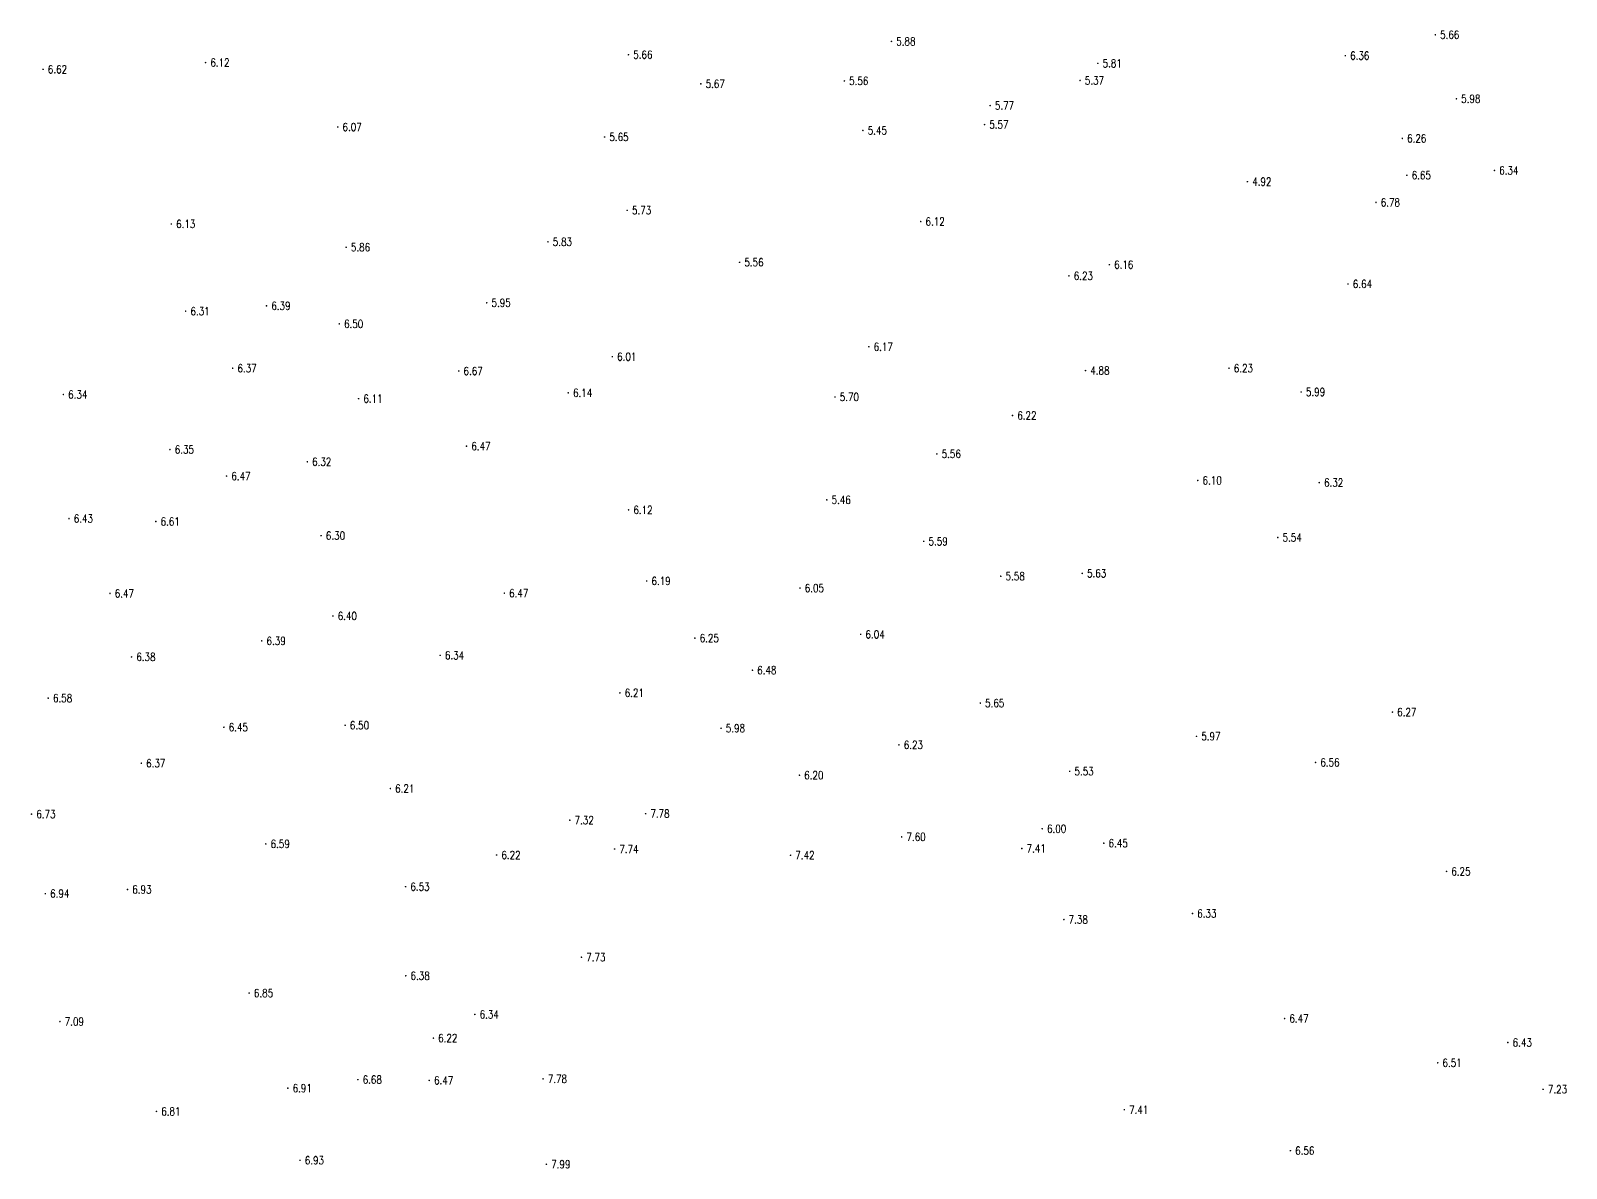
# Model space of a CAD drawing. Extents: x 476861 to 479475, y 2367369 to 2370541.
# Drawn here: x 477381.7 to 477573.6, y 2368201.4 to 2368343.5 of the extents above; entities that cross this region are included whole.
import ezdxf
from ezdxf.enums import TextEntityAlignment as Align

# ---------------------------------------------------------------- set-up
doc = ezdxf.new("R2010")
doc.units = 0
doc.header["$LTSCALE"] = 0.5
doc.layers.get('0').update_dxf_attribs({"linetype": 'CONTINUOUS'})
doc.layers.add('GCD', color=1, linetype='CONTINUOUS')
doc.styles.add('HZ', font='rs.shx', dxfattribs={"width": 0.8, "bigfont": 'hztxt.shx'})

# ---------------------------------------------------------------- blocks, each defined once
blk = doc.blocks.new('GC200')
at = {"linetype": 'Continuous', "const_width": 0.2, "flags": 128}
blk.add_lwpolyline([(-0.1, 0, 1), (0.1, 0, 1)], format="xyb", close=True, dxfattribs=at)

msp = doc.modelspace()

# ---------------------------------------------------------------- block references
at = {"layer": 'GCD', "linetype": 'Continuous'}
ref = msp.add_blockref('GC200', (477557.194, 2368342.983, 5.664), dxfattribs=dict(at, xscale=0.5, yscale=0.5, zscale=0.5))
ref.add_attrib('height', '5.66', dxfattribs={"linetype": 'Continuous', "height": 1, "style": 'HZ', "width": 0.8}).set_placement((477557.794, 2368342.983, 5.664), align=Align.MIDDLE_LEFT)
ref = msp.add_blockref('GC200', (477489.244, 2368342.15, 5.877), dxfattribs=dict(at, xscale=0.5, yscale=0.5, zscale=0.5))
ref.add_attrib('height', '5.88', dxfattribs={"linetype": 'Continuous', "height": 1, "style": 'HZ', "width": 0.8}).set_placement((477489.844, 2368342.15, 5.877), align=Align.MIDDLE_LEFT)
ref = msp.add_blockref('GC200', (477403.541, 2368339.501, 6.12), dxfattribs=dict(at, xscale=0.5, yscale=0.5, zscale=0.5))
ref.add_attrib('height', '6.12', dxfattribs={"linetype": 'Continuous', "height": 1, "style": 'HZ', "width": 0.8}).set_placement((477404.141, 2368339.501, 6.12), align=Align.MIDDLE_LEFT)
ref = msp.add_blockref('GC200', (477456.381, 2368340.488, 5.661), dxfattribs=dict(at, xscale=0.5, yscale=0.5, zscale=0.5))
ref.add_attrib('height', '5.66', dxfattribs={"linetype": 'Continuous', "height": 1, "style": 'HZ', "width": 0.8}).set_placement((477456.981, 2368340.488, 5.661), align=Align.MIDDLE_LEFT)
ref = msp.add_blockref('GC200', (477515.027, 2368339.409, 5.811), dxfattribs=dict(at, xscale=0.5, yscale=0.5, zscale=0.5))
ref.add_attrib('height', '5.81', dxfattribs={"linetype": 'Continuous', "height": 1, "style": 'HZ', "width": 0.8}).set_placement((477515.627, 2368339.409, 5.811), align=Align.MIDDLE_LEFT)
ref = msp.add_blockref('GC200', (477545.955, 2368340.368, 6.36), dxfattribs=dict(at, xscale=0.5, yscale=0.5, zscale=0.5))
ref.add_attrib('height', '6.36', dxfattribs={"linetype": 'Continuous', "height": 1, "style": 'HZ', "width": 0.8}).set_placement((477546.555, 2368340.368, 6.36), align=Align.MIDDLE_LEFT)
ref = msp.add_blockref('GC200', (477383.239, 2368338.656, 6.624), dxfattribs=dict(at, xscale=0.5, yscale=0.5, zscale=0.5))
ref.add_attrib('height', '6.62', dxfattribs={"linetype": 'Continuous', "height": 1, "style": 'HZ', "width": 0.8}).set_placement((477383.839, 2368338.656, 6.624), align=Align.MIDDLE_LEFT)
ref = msp.add_blockref('GC200', (477465.426, 2368336.848, 5.665), dxfattribs=dict(at, xscale=0.5, yscale=0.5, zscale=0.5))
ref.add_attrib('height', '5.67', dxfattribs={"linetype": 'Continuous', "height": 1, "style": 'HZ', "width": 0.8}).set_placement((477466.026, 2368336.848, 5.665), align=Align.MIDDLE_LEFT)
ref = msp.add_blockref('GC200', (477483.361, 2368337.211, 5.559), dxfattribs=dict(at, xscale=0.5, yscale=0.5, zscale=0.5))
ref.add_attrib('height', '5.56', dxfattribs={"linetype": 'Continuous', "height": 1, "style": 'HZ', "width": 0.8}).set_placement((477483.961, 2368337.211, 5.559), align=Align.MIDDLE_LEFT)
ref = msp.add_blockref('GC200', (477512.808, 2368337.268, 5.373), dxfattribs=dict(at, xscale=0.5, yscale=0.5, zscale=0.5))
ref.add_attrib('height', '5.37', dxfattribs={"linetype": 'Continuous', "height": 1, "style": 'HZ', "width": 0.8}).set_placement((477513.408, 2368337.268, 5.373), align=Align.MIDDLE_LEFT)
ref = msp.add_blockref('GC200', (477559.83, 2368334.982, 5.98), dxfattribs=dict(at, xscale=0.5, yscale=0.5, zscale=0.5))
ref.add_attrib('height', '5.98', dxfattribs={"linetype": 'Continuous', "height": 1, "style": 'HZ', "width": 0.8}).set_placement((477560.43, 2368334.982, 5.98), align=Align.MIDDLE_LEFT)
ref = msp.add_blockref('GC200', (477501.571, 2368334.132, 5.768), dxfattribs=dict(at, xscale=0.5, yscale=0.5, zscale=0.5))
ref.add_attrib('height', '5.77', dxfattribs={"linetype": 'Continuous', "height": 1, "style": 'HZ', "width": 0.8}).set_placement((477502.171, 2368334.132, 5.768), align=Align.MIDDLE_LEFT)
ref = msp.add_blockref('GC200', (477420.059, 2368331.458, 6.07), dxfattribs=dict(at, xscale=0.5, yscale=0.5, zscale=0.5))
ref.add_attrib('height', '6.07', dxfattribs={"linetype": 'Continuous', "height": 1, "style": 'HZ', "width": 0.8}).set_placement((477420.659, 2368331.458, 6.07), align=Align.MIDDLE_LEFT)
ref = msp.add_blockref('GC200', (477485.675, 2368331.031, 5.45), dxfattribs=dict(at, xscale=0.5, yscale=0.5, zscale=0.5))
ref.add_attrib('height', '5.45', dxfattribs={"linetype": 'Continuous', "height": 1, "style": 'HZ', "width": 0.8}).set_placement((477486.275, 2368331.031, 5.45), align=Align.MIDDLE_LEFT)
ref = msp.add_blockref('GC200', (477500.87, 2368331.757, 5.565), dxfattribs=dict(at, xscale=0.5, yscale=0.5, zscale=0.5))
ref.add_attrib('height', '5.57', dxfattribs={"linetype": 'Continuous', "height": 1, "style": 'HZ', "width": 0.8}).set_placement((477501.47, 2368331.757, 5.565), align=Align.MIDDLE_LEFT)
ref = msp.add_blockref('GC200', (477453.4, 2368330.213, 5.65), dxfattribs=dict(at, xscale=0.5, yscale=0.5, zscale=0.5))
ref.add_attrib('height', '5.65', dxfattribs={"linetype": 'Continuous', "height": 1, "style": 'HZ', "width": 0.8}).set_placement((477454, 2368330.213, 5.65), align=Align.MIDDLE_LEFT)
ref = msp.add_blockref('GC200', (477553.076, 2368330.033, 6.257), dxfattribs=dict(at, xscale=0.5, yscale=0.5, zscale=0.5))
ref.add_attrib('height', '6.26', dxfattribs={"linetype": 'Continuous', "height": 1, "style": 'HZ', "width": 0.8}).set_placement((477553.676, 2368330.033, 6.257), align=Align.MIDDLE_LEFT)
ref = msp.add_blockref('GC200', (477553.643, 2368325.432, 6.651), dxfattribs=dict(at, xscale=0.5, yscale=0.5, zscale=0.5))
ref.add_attrib('height', '6.65', dxfattribs={"linetype": 'Continuous', "height": 1, "style": 'HZ', "width": 0.8}).set_placement((477554.243, 2368325.432, 6.651), align=Align.MIDDLE_LEFT)
ref = msp.add_blockref('GC200', (477564.586, 2368326.032, 6.34), dxfattribs=dict(at, xscale=0.5, yscale=0.5, zscale=0.5))
ref.add_attrib('height', '6.34', dxfattribs={"linetype": 'Continuous', "height": 1, "style": 'HZ', "width": 0.8}).set_placement((477565.186, 2368326.032, 6.34), align=Align.MIDDLE_LEFT)
ref = msp.add_blockref('GC200', (477533.716, 2368324.631, 4.92), dxfattribs=dict(at, xscale=0.5, yscale=0.5, zscale=0.5))
ref.add_attrib('height', '4.92', dxfattribs={"linetype": 'Continuous', "height": 1, "style": 'HZ', "width": 0.8}).set_placement((477534.316, 2368324.631, 4.92), align=Align.MIDDLE_LEFT)
ref = msp.add_blockref('GC200', (477549.783, 2368322.039, 6.777), dxfattribs=dict(at, xscale=0.5, yscale=0.5, zscale=0.5))
ref.add_attrib('height', '6.78', dxfattribs={"linetype": 'Continuous', "height": 1, "style": 'HZ', "width": 0.8}).set_placement((477550.383, 2368322.039, 6.777), align=Align.MIDDLE_LEFT)
ref = msp.add_blockref('GC200', (477456.223, 2368321.052, 5.728), dxfattribs=dict(at, xscale=0.5, yscale=0.5, zscale=0.5))
ref.add_attrib('height', '5.73', dxfattribs={"linetype": 'Continuous', "height": 1, "style": 'HZ', "width": 0.8}).set_placement((477456.823, 2368321.052, 5.728), align=Align.MIDDLE_LEFT)
ref = msp.add_blockref('GC200', (477492.902, 2368319.653, 6.121), dxfattribs=dict(at, xscale=0.5, yscale=0.5, zscale=0.5))
ref.add_attrib('height', '6.12', dxfattribs={"linetype": 'Continuous', "height": 1, "style": 'HZ', "width": 0.8}).set_placement((477493.502, 2368319.653, 6.121), align=Align.MIDDLE_LEFT)
ref = msp.add_blockref('GC200', (477399.265, 2368319.348, 6.127), dxfattribs=dict(at, xscale=0.5, yscale=0.5, zscale=0.5))
ref.add_attrib('height', '6.13', dxfattribs={"linetype": 'Continuous', "height": 1, "style": 'HZ', "width": 0.8}).set_placement((477399.865, 2368319.348, 6.127), align=Align.MIDDLE_LEFT)
ref = msp.add_blockref('GC200', (477421.105, 2368316.435, 5.862), dxfattribs=dict(at, xscale=0.5, yscale=0.5, zscale=0.5))
ref.add_attrib('height', '5.86', dxfattribs={"linetype": 'Continuous', "height": 1, "style": 'HZ', "width": 0.8}).set_placement((477421.705, 2368316.435, 5.862), align=Align.MIDDLE_LEFT)
ref = msp.add_blockref('GC200', (477446.325, 2368317.124, 5.834), dxfattribs=dict(at, xscale=0.5, yscale=0.5, zscale=0.5))
ref.add_attrib('height', '5.83', dxfattribs={"linetype": 'Continuous', "height": 1, "style": 'HZ', "width": 0.8}).set_placement((477446.925, 2368317.124, 5.834), align=Align.MIDDLE_LEFT)
ref = msp.add_blockref('GC200', (477470.264, 2368314.558, 5.56), dxfattribs=dict(at, xscale=0.5, yscale=0.5, zscale=0.5))
ref.add_attrib('height', '5.56', dxfattribs={"linetype": 'Continuous', "height": 1, "style": 'HZ', "width": 0.8}).set_placement((477470.864, 2368314.558, 5.56), align=Align.MIDDLE_LEFT)
ref = msp.add_blockref('GC200', (477516.471, 2368314.261, 6.158), dxfattribs=dict(at, xscale=0.5, yscale=0.5, zscale=0.5))
ref.add_attrib('height', '6.16', dxfattribs={"linetype": 'Continuous', "height": 1, "style": 'HZ', "width": 0.8}).set_placement((477517.071, 2368314.261, 6.158), align=Align.MIDDLE_LEFT)
ref = msp.add_blockref('GC200', (477511.418, 2368312.866, 6.229), dxfattribs=dict(at, xscale=0.5, yscale=0.5, zscale=0.5))
ref.add_attrib('height', '6.23', dxfattribs={"linetype": 'Continuous', "height": 1, "style": 'HZ', "width": 0.8}).set_placement((477512.018, 2368312.866, 6.229), align=Align.MIDDLE_LEFT)
ref = msp.add_blockref('GC200', (477546.288, 2368311.854, 6.635), dxfattribs=dict(at, xscale=0.5, yscale=0.5, zscale=0.5))
ref.add_attrib('height', '6.64', dxfattribs={"linetype": 'Continuous', "height": 1, "style": 'HZ', "width": 0.8}).set_placement((477546.888, 2368311.854, 6.635), align=Align.MIDDLE_LEFT)
ref = msp.add_blockref('GC200', (477401.057, 2368308.455, 6.305), dxfattribs=dict(at, xscale=0.5, yscale=0.5, zscale=0.5))
ref.add_attrib('height', '6.31', dxfattribs={"linetype": 'Continuous', "height": 1, "style": 'HZ', "width": 0.8}).set_placement((477401.657, 2368308.455, 6.305), align=Align.MIDDLE_LEFT)
ref = msp.add_blockref('GC200', (477411.158, 2368309.12, 6.391), dxfattribs=dict(at, xscale=0.5, yscale=0.5, zscale=0.5))
ref.add_attrib('height', '6.39', dxfattribs={"linetype": 'Continuous', "height": 1, "style": 'HZ', "width": 0.8}).set_placement((477411.758, 2368309.12, 6.391), align=Align.MIDDLE_LEFT)
ref = msp.add_blockref('GC200', (477438.674, 2368309.505, 5.952), dxfattribs=dict(at, xscale=0.5, yscale=0.5, zscale=0.5))
ref.add_attrib('height', '5.95', dxfattribs={"linetype": 'Continuous', "height": 1, "style": 'HZ', "width": 0.8}).set_placement((477439.274, 2368309.505, 5.952), align=Align.MIDDLE_LEFT)
ref = msp.add_blockref('GC200', (477420.245, 2368306.871, 6.501), dxfattribs=dict(at, xscale=0.5, yscale=0.5, zscale=0.5))
ref.add_attrib('height', '6.50', dxfattribs={"linetype": 'Continuous', "height": 1, "style": 'HZ', "width": 0.8}).set_placement((477420.845, 2368306.871, 6.501), align=Align.MIDDLE_LEFT)
ref = msp.add_blockref('GC200', (477454.367, 2368302.772, 6.01), dxfattribs=dict(at, xscale=0.5, yscale=0.5, zscale=0.5))
ref.add_attrib('height', '6.01', dxfattribs={"linetype": 'Continuous', "height": 1, "style": 'HZ', "width": 0.8}).set_placement((477454.967, 2368302.772, 6.01), align=Align.MIDDLE_LEFT)
ref = msp.add_blockref('GC200', (477486.417, 2368304.016, 6.171), dxfattribs=dict(at, xscale=0.5, yscale=0.5, zscale=0.5))
ref.add_attrib('height', '6.17', dxfattribs={"linetype": 'Continuous', "height": 1, "style": 'HZ', "width": 0.8}).set_placement((477487.017, 2368304.016, 6.171), align=Align.MIDDLE_LEFT)
ref = msp.add_blockref('GC200', (477406.925, 2368301.328, 6.368), dxfattribs=dict(at, xscale=0.5, yscale=0.5, zscale=0.5))
ref.add_attrib('height', '6.37', dxfattribs={"linetype": 'Continuous', "height": 1, "style": 'HZ', "width": 0.8}).set_placement((477407.525, 2368301.328, 6.368), align=Align.MIDDLE_LEFT)
ref = msp.add_blockref('GC200', (477435.177, 2368300.98, 6.67), dxfattribs=dict(at, xscale=0.5, yscale=0.5, zscale=0.5))
ref.add_attrib('height', '6.67', dxfattribs={"linetype": 'Continuous', "height": 1, "style": 'HZ', "width": 0.8}).set_placement((477435.777, 2368300.98, 6.67), align=Align.MIDDLE_LEFT)
ref = msp.add_blockref('GC200', (477513.488, 2368301.034, 4.88), dxfattribs=dict(at, xscale=0.5, yscale=0.5, zscale=0.5))
ref.add_attrib('height', '4.88', dxfattribs={"linetype": 'Continuous', "height": 1, "style": 'HZ', "width": 0.8}).set_placement((477514.088, 2368301.034, 4.88), align=Align.MIDDLE_LEFT)
ref = msp.add_blockref('GC200', (477531.418, 2368301.33, 6.227), dxfattribs=dict(at, xscale=0.5, yscale=0.5, zscale=0.5))
ref.add_attrib('height', '6.23', dxfattribs={"linetype": 'Continuous', "height": 1, "style": 'HZ', "width": 0.8}).set_placement((477532.018, 2368301.33, 6.227), align=Align.MIDDLE_LEFT)
ref = msp.add_blockref('GC200', (477385.771, 2368298.046, 6.34), dxfattribs=dict(at, xscale=0.5, yscale=0.5, zscale=0.5))
ref.add_attrib('height', '6.34', dxfattribs={"linetype": 'Continuous', "height": 1, "style": 'HZ', "width": 0.8}).set_placement((477386.371, 2368298.046, 6.34), align=Align.MIDDLE_LEFT)
ref = msp.add_blockref('GC200', (477422.66, 2368297.528, 6.112), dxfattribs=dict(at, xscale=0.5, yscale=0.5, zscale=0.5))
ref.add_attrib('height', '6.11', dxfattribs={"linetype": 'Continuous', "height": 1, "style": 'HZ', "width": 0.8}).set_placement((477423.26, 2368297.528, 6.112), align=Align.MIDDLE_LEFT)
ref = msp.add_blockref('GC200', (477448.858, 2368298.257, 6.141), dxfattribs=dict(at, xscale=0.5, yscale=0.5, zscale=0.5))
ref.add_attrib('height', '6.14', dxfattribs={"linetype": 'Continuous', "height": 1, "style": 'HZ', "width": 0.8}).set_placement((477449.458, 2368298.257, 6.141), align=Align.MIDDLE_LEFT)
ref = msp.add_blockref('GC200', (477482.186, 2368297.738, 5.697), dxfattribs=dict(at, xscale=0.5, yscale=0.5, zscale=0.5))
ref.add_attrib('height', '5.70', dxfattribs={"linetype": 'Continuous', "height": 1, "style": 'HZ', "width": 0.8}).set_placement((477482.786, 2368297.738, 5.697), align=Align.MIDDLE_LEFT)
ref = msp.add_blockref('GC200', (477540.433, 2368298.361, 5.99), dxfattribs=dict(at, xscale=0.5, yscale=0.5, zscale=0.5))
ref.add_attrib('height', '5.99', dxfattribs={"linetype": 'Continuous', "height": 1, "style": 'HZ', "width": 0.8}).set_placement((477541.033, 2368298.361, 5.99), align=Align.MIDDLE_LEFT)
ref = msp.add_blockref('GC200', (477504.367, 2368295.422, 6.22), dxfattribs=dict(at, xscale=0.5, yscale=0.5, zscale=0.5))
ref.add_attrib('height', '6.22', dxfattribs={"linetype": 'Continuous', "height": 1, "style": 'HZ', "width": 0.8}).set_placement((477504.967, 2368295.422, 6.22), align=Align.MIDDLE_LEFT)
ref = msp.add_blockref('GC200', (477399.094, 2368291.177, 6.345), dxfattribs=dict(at, xscale=0.5, yscale=0.5, zscale=0.5))
ref.add_attrib('height', '6.35', dxfattribs={"linetype": 'Continuous', "height": 1, "style": 'HZ', "width": 0.8}).set_placement((477399.694, 2368291.177, 6.345), align=Align.MIDDLE_LEFT)
ref = msp.add_blockref('GC200', (477436.147, 2368291.595, 6.47), dxfattribs=dict(at, xscale=0.5, yscale=0.5, zscale=0.5))
ref.add_attrib('height', '6.47', dxfattribs={"linetype": 'Continuous', "height": 1, "style": 'HZ', "width": 0.8}).set_placement((477436.747, 2368291.595, 6.47), align=Align.MIDDLE_LEFT)
ref = msp.add_blockref('GC200', (477416.259, 2368289.648, 6.315), dxfattribs=dict(at, xscale=0.5, yscale=0.5, zscale=0.5))
ref.add_attrib('height', '6.32', dxfattribs={"linetype": 'Continuous', "height": 1, "style": 'HZ', "width": 0.8}).set_placement((477416.859, 2368289.648, 6.315), align=Align.MIDDLE_LEFT)
ref = msp.add_blockref('GC200', (477494.915, 2368290.628, 5.56), dxfattribs=dict(at, xscale=0.5, yscale=0.5, zscale=0.5))
ref.add_attrib('height', '5.56', dxfattribs={"linetype": 'Continuous', "height": 1, "style": 'HZ', "width": 0.8}).set_placement((477495.515, 2368290.628, 5.56), align=Align.MIDDLE_LEFT)
ref = msp.add_blockref('GC200', (477406.16, 2368287.863, 6.468), dxfattribs=dict(at, xscale=0.5, yscale=0.5, zscale=0.5))
ref.add_attrib('height', '6.47', dxfattribs={"linetype": 'Continuous', "height": 1, "style": 'HZ', "width": 0.8}).set_placement((477406.76, 2368287.863, 6.468), align=Align.MIDDLE_LEFT)
ref = msp.add_blockref('GC200', (477527.515, 2368287.316, 6.098), dxfattribs=dict(at, xscale=0.5, yscale=0.5, zscale=0.5))
ref.add_attrib('height', '6.10', dxfattribs={"linetype": 'Continuous', "height": 1, "style": 'HZ', "width": 0.8}).set_placement((477528.115, 2368287.316, 6.098), align=Align.MIDDLE_LEFT)
ref = msp.add_blockref('GC200', (477542.694, 2368287.043, 6.32), dxfattribs=dict(at, xscale=0.5, yscale=0.5, zscale=0.5))
ref.add_attrib('height', '6.32', dxfattribs={"linetype": 'Continuous', "height": 1, "style": 'HZ', "width": 0.8}).set_placement((477543.294, 2368287.043, 6.32), align=Align.MIDDLE_LEFT)
ref = msp.add_blockref('GC200', (477456.399, 2368283.634, 6.12), dxfattribs=dict(at, xscale=0.5, yscale=0.5, zscale=0.5))
ref.add_attrib('height', '6.12', dxfattribs={"linetype": 'Continuous', "height": 1, "style": 'HZ', "width": 0.8}).set_placement((477456.999, 2368283.634, 6.12), align=Align.MIDDLE_LEFT)
ref = msp.add_blockref('GC200', (477481.16, 2368284.89, 5.456), dxfattribs=dict(at, xscale=0.5, yscale=0.5, zscale=0.5))
ref.add_attrib('height', '5.46', dxfattribs={"linetype": 'Continuous', "height": 1, "style": 'HZ', "width": 0.8}).set_placement((477481.76, 2368284.89, 5.456), align=Align.MIDDLE_LEFT)
ref = msp.add_blockref('GC200', (477386.48, 2368282.554, 6.43), dxfattribs=dict(at, xscale=0.5, yscale=0.5, zscale=0.5))
ref.add_attrib('height', '6.43', dxfattribs={"linetype": 'Continuous', "height": 1, "style": 'HZ', "width": 0.8}).set_placement((477387.08, 2368282.554, 6.43), align=Align.MIDDLE_LEFT)
ref = msp.add_blockref('GC200', (477397.326, 2368282.185, 6.609), dxfattribs=dict(at, xscale=0.5, yscale=0.5, zscale=0.5))
ref.add_attrib('height', '6.61', dxfattribs={"linetype": 'Continuous', "height": 1, "style": 'HZ', "width": 0.8}).set_placement((477397.926, 2368282.185, 6.609), align=Align.MIDDLE_LEFT)
ref = msp.add_blockref('GC200', (477417.977, 2368280.42, 6.297), dxfattribs=dict(at, xscale=0.5, yscale=0.5, zscale=0.5))
ref.add_attrib('height', '6.30', dxfattribs={"linetype": 'Continuous', "height": 1, "style": 'HZ', "width": 0.8}).set_placement((477418.577, 2368280.42, 6.297), align=Align.MIDDLE_LEFT)
ref = msp.add_blockref('GC200', (477493.273, 2368279.709, 5.585), dxfattribs=dict(at, xscale=0.5, yscale=0.5, zscale=0.5))
ref.add_attrib('height', '5.59', dxfattribs={"linetype": 'Continuous', "height": 1, "style": 'HZ', "width": 0.8}).set_placement((477493.873, 2368279.709, 5.585), align=Align.MIDDLE_LEFT)
ref = msp.add_blockref('GC200', (477537.512, 2368280.191, 5.54), dxfattribs=dict(at, xscale=0.5, yscale=0.5, zscale=0.5))
ref.add_attrib('height', '5.54', dxfattribs={"linetype": 'Continuous', "height": 1, "style": 'HZ', "width": 0.8}).set_placement((477538.112, 2368280.191, 5.54), align=Align.MIDDLE_LEFT)
ref = msp.add_blockref('GC200', (477513.081, 2368275.708, 5.63), dxfattribs=dict(at, xscale=0.5, yscale=0.5, zscale=0.5))
ref.add_attrib('height', '5.63', dxfattribs={"linetype": 'Continuous', "height": 1, "style": 'HZ', "width": 0.8}).set_placement((477513.681, 2368275.708, 5.63), align=Align.MIDDLE_LEFT)
ref = msp.add_blockref('GC200', (477458.659, 2368274.757, 6.185), dxfattribs=dict(at, xscale=0.5, yscale=0.5, zscale=0.5))
ref.add_attrib('height', '6.19', dxfattribs={"linetype": 'Continuous', "height": 1, "style": 'HZ', "width": 0.8}).set_placement((477459.259, 2368274.757, 6.185), align=Align.MIDDLE_LEFT)
ref = msp.add_blockref('GC200', (477477.81, 2368273.873, 6.051), dxfattribs=dict(at, xscale=0.5, yscale=0.5, zscale=0.5))
ref.add_attrib('height', '6.05', dxfattribs={"linetype": 'Continuous', "height": 1, "style": 'HZ', "width": 0.8}).set_placement((477478.41, 2368273.873, 6.051), align=Align.MIDDLE_LEFT)
ref = msp.add_blockref('GC200', (477502.905, 2368275.351, 5.575), dxfattribs=dict(at, xscale=0.5, yscale=0.5, zscale=0.5))
ref.add_attrib('height', '5.58', dxfattribs={"linetype": 'Continuous', "height": 1, "style": 'HZ', "width": 0.8}).set_placement((477503.505, 2368275.351, 5.575), align=Align.MIDDLE_LEFT)
ref = msp.add_blockref('GC200', (477391.6, 2368273.207, 6.468), dxfattribs=dict(at, xscale=0.5, yscale=0.5, zscale=0.5))
ref.add_attrib('height', '6.47', dxfattribs={"linetype": 'Continuous', "height": 1, "style": 'HZ', "width": 0.8}).set_placement((477392.2, 2368273.207, 6.468), align=Align.MIDDLE_LEFT)
ref = msp.add_blockref('GC200', (477440.874, 2368273.236, 6.471), dxfattribs=dict(at, xscale=0.5, yscale=0.5, zscale=0.5))
ref.add_attrib('height', '6.47', dxfattribs={"linetype": 'Continuous', "height": 1, "style": 'HZ', "width": 0.8}).set_placement((477441.474, 2368273.236, 6.471), align=Align.MIDDLE_LEFT)
ref = msp.add_blockref('GC200', (477419.452, 2368270.386, 6.397), dxfattribs=dict(at, xscale=0.5, yscale=0.5, zscale=0.5))
ref.add_attrib('height', '6.40', dxfattribs={"linetype": 'Continuous', "height": 1, "style": 'HZ', "width": 0.8}).set_placement((477420.052, 2368270.386, 6.397), align=Align.MIDDLE_LEFT)
ref = msp.add_blockref('GC200', (477485.394, 2368268.092, 6.04), dxfattribs=dict(at, xscale=0.5, yscale=0.5, zscale=0.5))
ref.add_attrib('height', '6.04', dxfattribs={"linetype": 'Continuous', "height": 1, "style": 'HZ', "width": 0.8}).set_placement((477485.994, 2368268.092, 6.04), align=Align.MIDDLE_LEFT)
ref = msp.add_blockref('GC200', (477410.562, 2368267.276, 6.39), dxfattribs=dict(at, xscale=0.5, yscale=0.5, zscale=0.5))
ref.add_attrib('height', '6.39', dxfattribs={"linetype": 'Continuous', "height": 1, "style": 'HZ', "width": 0.8}).set_placement((477411.162, 2368267.276, 6.39), align=Align.MIDDLE_LEFT)
ref = msp.add_blockref('GC200', (477464.679, 2368267.622, 6.25), dxfattribs=dict(at, xscale=0.5, yscale=0.5, zscale=0.5))
ref.add_attrib('height', '6.25', dxfattribs={"linetype": 'Continuous', "height": 1, "style": 'HZ', "width": 0.8}).set_placement((477465.279, 2368267.622, 6.25), align=Align.MIDDLE_LEFT)
ref = msp.add_blockref('GC200', (477394.29, 2368265.273, 6.383), dxfattribs=dict(at, xscale=0.5, yscale=0.5, zscale=0.5))
ref.add_attrib('height', '6.38', dxfattribs={"linetype": 'Continuous', "height": 1, "style": 'HZ', "width": 0.8}).set_placement((477394.89, 2368265.273, 6.383), align=Align.MIDDLE_LEFT)
ref = msp.add_blockref('GC200', (477432.854, 2368265.471, 6.34), dxfattribs=dict(at, xscale=0.5, yscale=0.5, zscale=0.5))
ref.add_attrib('height', '6.34', dxfattribs={"linetype": 'Continuous', "height": 1, "style": 'HZ', "width": 0.8}).set_placement((477433.454, 2368265.471, 6.34), align=Align.MIDDLE_LEFT)
ref = msp.add_blockref('GC200', (477471.87, 2368263.608, 6.479), dxfattribs=dict(at, xscale=0.5, yscale=0.5, zscale=0.5))
ref.add_attrib('height', '6.48', dxfattribs={"linetype": 'Continuous', "height": 1, "style": 'HZ', "width": 0.8}).set_placement((477472.47, 2368263.608, 6.479), align=Align.MIDDLE_LEFT)
ref = msp.add_blockref('GC200', (477383.879, 2368260.128, 6.577), dxfattribs=dict(at, xscale=0.5, yscale=0.5, zscale=0.5))
ref.add_attrib('height', '6.58', dxfattribs={"linetype": 'Continuous', "height": 1, "style": 'HZ', "width": 0.8}).set_placement((477384.479, 2368260.128, 6.577), align=Align.MIDDLE_LEFT)
ref = msp.add_blockref('GC200', (477455.309, 2368260.78, 6.21), dxfattribs=dict(at, xscale=0.5, yscale=0.5, zscale=0.5))
ref.add_attrib('height', '6.21', dxfattribs={"linetype": 'Continuous', "height": 1, "style": 'HZ', "width": 0.8}).set_placement((477455.909, 2368260.78, 6.21), align=Align.MIDDLE_LEFT)
ref = msp.add_blockref('GC200', (477500.349, 2368259.505, 5.647), dxfattribs=dict(at, xscale=0.5, yscale=0.5, zscale=0.5))
ref.add_attrib('height', '5.65', dxfattribs={"linetype": 'Continuous', "height": 1, "style": 'HZ', "width": 0.8}).set_placement((477500.949, 2368259.505, 5.647), align=Align.MIDDLE_LEFT)
ref = msp.add_blockref('GC200', (477551.836, 2368258.383, 6.27), dxfattribs=dict(at, xscale=0.5, yscale=0.5, zscale=0.5))
ref.add_attrib('height', '6.27', dxfattribs={"linetype": 'Continuous', "height": 1, "style": 'HZ', "width": 0.8}).set_placement((477552.436, 2368258.383, 6.27), align=Align.MIDDLE_LEFT)
ref = msp.add_blockref('GC200', (477405.836, 2368256.489, 6.447), dxfattribs=dict(at, xscale=0.5, yscale=0.5, zscale=0.5))
ref.add_attrib('height', '6.45', dxfattribs={"linetype": 'Continuous', "height": 1, "style": 'HZ', "width": 0.8}).set_placement((477406.436, 2368256.489, 6.447), align=Align.MIDDLE_LEFT)
ref = msp.add_blockref('GC200', (477420.976, 2368256.734, 6.504), dxfattribs=dict(at, xscale=0.5, yscale=0.5, zscale=0.5))
ref.add_attrib('height', '6.50', dxfattribs={"linetype": 'Continuous', "height": 1, "style": 'HZ', "width": 0.8}).set_placement((477421.576, 2368256.734, 6.504), align=Align.MIDDLE_LEFT)
ref = msp.add_blockref('GC200', (477467.952, 2368256.362, 5.982), dxfattribs=dict(at, xscale=0.5, yscale=0.5, zscale=0.5))
ref.add_attrib('height', '5.98', dxfattribs={"linetype": 'Continuous', "height": 1, "style": 'HZ', "width": 0.8}).set_placement((477468.552, 2368256.362, 5.982), align=Align.MIDDLE_LEFT)
ref = msp.add_blockref('GC200', (477490.18, 2368254.287, 6.232), dxfattribs=dict(at, xscale=0.5, yscale=0.5, zscale=0.5))
ref.add_attrib('height', '6.23', dxfattribs={"linetype": 'Continuous', "height": 1, "style": 'HZ', "width": 0.8}).set_placement((477490.78, 2368254.287, 6.232), align=Align.MIDDLE_LEFT)
ref = msp.add_blockref('GC200', (477527.358, 2368255.358, 5.967), dxfattribs=dict(at, xscale=0.5, yscale=0.5, zscale=0.5))
ref.add_attrib('height', '5.97', dxfattribs={"linetype": 'Continuous', "height": 1, "style": 'HZ', "width": 0.8}).set_placement((477527.958, 2368255.358, 5.967), align=Align.MIDDLE_LEFT)
ref = msp.add_blockref('GC200', (477395.514, 2368251.994, 6.37), dxfattribs=dict(at, xscale=0.5, yscale=0.5, zscale=0.5))
ref.add_attrib('height', '6.37', dxfattribs={"linetype": 'Continuous', "height": 1, "style": 'HZ', "width": 0.8}).set_placement((477396.114, 2368251.994, 6.37), align=Align.MIDDLE_LEFT)
ref = msp.add_blockref('GC200', (477477.744, 2368250.499, 6.2), dxfattribs=dict(at, xscale=0.5, yscale=0.5, zscale=0.5))
ref.add_attrib('height', '6.20', dxfattribs={"linetype": 'Continuous', "height": 1, "style": 'HZ', "width": 0.8}).set_placement((477478.344, 2368250.499, 6.2), align=Align.MIDDLE_LEFT)
ref = msp.add_blockref('GC200', (477511.512, 2368250.989, 5.526), dxfattribs=dict(at, xscale=0.5, yscale=0.5, zscale=0.5))
ref.add_attrib('height', '5.53', dxfattribs={"linetype": 'Continuous', "height": 1, "style": 'HZ', "width": 0.8}).set_placement((477512.112, 2368250.989, 5.526), align=Align.MIDDLE_LEFT)
ref = msp.add_blockref('GC200', (477542.232, 2368252.093, 6.56), dxfattribs=dict(at, xscale=0.5, yscale=0.5, zscale=0.5))
ref.add_attrib('height', '6.56', dxfattribs={"linetype": 'Continuous', "height": 1, "style": 'HZ', "width": 0.8}).set_placement((477542.832, 2368252.093, 6.56), align=Align.MIDDLE_LEFT)
ref = msp.add_blockref('GC200', (477426.631, 2368248.833, 6.21), dxfattribs=dict(at, xscale=0.5, yscale=0.5, zscale=0.5))
ref.add_attrib('height', '6.21', dxfattribs={"linetype": 'Continuous', "height": 1, "style": 'HZ', "width": 0.8}).set_placement((477427.231, 2368248.833, 6.21), align=Align.MIDDLE_LEFT)
ref = msp.add_blockref('GC200', (477381.795, 2368245.642, 6.73), dxfattribs=dict(at, xscale=0.5, yscale=0.5, zscale=0.5))
ref.add_attrib('height', '6.73', dxfattribs={"linetype": 'Continuous', "height": 1, "style": 'HZ', "width": 0.8}).set_placement((477382.395, 2368245.642, 6.73), align=Align.MIDDLE_LEFT)
ref = msp.add_blockref('GC200', (477449.049, 2368244.882, 7.319), dxfattribs=dict(at, xscale=0.5, yscale=0.5, zscale=0.5))
ref.add_attrib('height', '7.32', dxfattribs={"linetype": 'Continuous', "height": 1, "style": 'HZ', "width": 0.8}).set_placement((477449.649, 2368244.882, 7.319), align=Align.MIDDLE_LEFT)
ref = msp.add_blockref('GC200', (477458.525, 2368245.701, 7.776), dxfattribs=dict(at, xscale=0.5, yscale=0.5, zscale=0.5))
ref.add_attrib('height', '7.78', dxfattribs={"linetype": 'Continuous', "height": 1, "style": 'HZ', "width": 0.8}).set_placement((477459.125, 2368245.701, 7.776), align=Align.MIDDLE_LEFT)
ref = msp.add_blockref('GC200', (477490.517, 2368242.792, 7.598), dxfattribs=dict(at, xscale=0.5, yscale=0.5, zscale=0.5))
ref.add_attrib('height', '7.60', dxfattribs={"linetype": 'Continuous', "height": 1, "style": 'HZ', "width": 0.8}).set_placement((477491.117, 2368242.792, 7.598), align=Align.MIDDLE_LEFT)
ref = msp.add_blockref('GC200', (477508.081, 2368243.814, 5.997), dxfattribs=dict(at, xscale=0.5, yscale=0.5, zscale=0.5))
ref.add_attrib('height', '6.00', dxfattribs={"linetype": 'Continuous', "height": 1, "style": 'HZ', "width": 0.8}).set_placement((477508.681, 2368243.814, 5.997), align=Align.MIDDLE_LEFT)
ref = msp.add_blockref('GC200', (477411.07, 2368241.918, 6.59), dxfattribs=dict(at, xscale=0.5, yscale=0.5, zscale=0.5))
ref.add_attrib('height', '6.59', dxfattribs={"linetype": 'Continuous', "height": 1, "style": 'HZ', "width": 0.8}).set_placement((477411.67, 2368241.918, 6.59), align=Align.MIDDLE_LEFT)
ref = msp.add_blockref('GC200', (477454.647, 2368241.281, 7.737), dxfattribs=dict(at, xscale=0.5, yscale=0.5, zscale=0.5))
ref.add_attrib('height', '7.74', dxfattribs={"linetype": 'Continuous', "height": 1, "style": 'HZ', "width": 0.8}).set_placement((477455.247, 2368241.281, 7.737), align=Align.MIDDLE_LEFT)
ref = msp.add_blockref('GC200', (477505.529, 2368241.351, 7.408), dxfattribs=dict(at, xscale=0.5, yscale=0.5, zscale=0.5))
ref.add_attrib('height', '7.41', dxfattribs={"linetype": 'Continuous', "height": 1, "style": 'HZ', "width": 0.8}).set_placement((477506.129, 2368241.351, 7.408), align=Align.MIDDLE_LEFT)
ref = msp.add_blockref('GC200', (477515.774, 2368242.005, 6.454), dxfattribs=dict(at, xscale=0.5, yscale=0.5, zscale=0.5))
ref.add_attrib('height', '6.45', dxfattribs={"linetype": 'Continuous', "height": 1, "style": 'HZ', "width": 0.8}).set_placement((477516.374, 2368242.005, 6.454), align=Align.MIDDLE_LEFT)
ref = msp.add_blockref('GC200', (477439.904, 2368240.532, 6.222), dxfattribs=dict(at, xscale=0.5, yscale=0.5, zscale=0.5))
ref.add_attrib('height', '6.22', dxfattribs={"linetype": 'Continuous', "height": 1, "style": 'HZ', "width": 0.8}).set_placement((477440.504, 2368240.532, 6.222), align=Align.MIDDLE_LEFT)
ref = msp.add_blockref('GC200', (477476.631, 2368240.504, 7.42), dxfattribs=dict(at, xscale=0.5, yscale=0.5, zscale=0.5))
ref.add_attrib('height', '7.42', dxfattribs={"linetype": 'Continuous', "height": 1, "style": 'HZ', "width": 0.8}).set_placement((477477.231, 2368240.504, 7.42), align=Align.MIDDLE_LEFT)
ref = msp.add_blockref('GC200', (477558.595, 2368238.488, 6.25), dxfattribs=dict(at, xscale=0.5, yscale=0.5, zscale=0.5))
ref.add_attrib('height', '6.25', dxfattribs={"linetype": 'Continuous', "height": 1, "style": 'HZ', "width": 0.8}).set_placement((477559.195, 2368238.488, 6.25), align=Align.MIDDLE_LEFT)
ref = msp.add_blockref('GC200', (477383.522, 2368235.711, 6.944), dxfattribs=dict(at, xscale=0.5, yscale=0.5, zscale=0.5))
ref.add_attrib('height', '6.94', dxfattribs={"linetype": 'Continuous', "height": 1, "style": 'HZ', "width": 0.8}).set_placement((477384.122, 2368235.711, 6.944), align=Align.MIDDLE_LEFT)
ref = msp.add_blockref('GC200', (477393.786, 2368236.228, 6.929), dxfattribs=dict(at, xscale=0.5, yscale=0.5, zscale=0.5))
ref.add_attrib('height', '6.93', dxfattribs={"linetype": 'Continuous', "height": 1, "style": 'HZ', "width": 0.8}).set_placement((477394.386, 2368236.228, 6.929), align=Align.MIDDLE_LEFT)
ref = msp.add_blockref('GC200', (477428.536, 2368236.575, 6.528), dxfattribs=dict(at, xscale=0.5, yscale=0.5, zscale=0.5))
ref.add_attrib('height', '6.53', dxfattribs={"linetype": 'Continuous', "height": 1, "style": 'HZ', "width": 0.8}).set_placement((477429.136, 2368236.575, 6.528), align=Align.MIDDLE_LEFT)
ref = msp.add_blockref('GC200', (477526.851, 2368233.225, 6.33), dxfattribs=dict(at, xscale=0.5, yscale=0.5, zscale=0.5))
ref.add_attrib('height', '6.33', dxfattribs={"linetype": 'Continuous', "height": 1, "style": 'HZ', "width": 0.8}).set_placement((477527.451, 2368233.225, 6.33), align=Align.MIDDLE_LEFT)
ref = msp.add_blockref('GC200', (477510.784, 2368232.469, 7.377), dxfattribs=dict(at, xscale=0.5, yscale=0.5, zscale=0.5))
ref.add_attrib('height', '7.38', dxfattribs={"linetype": 'Continuous', "height": 1, "style": 'HZ', "width": 0.8}).set_placement((477511.384, 2368232.469, 7.377), align=Align.MIDDLE_LEFT)
ref = msp.add_blockref('GC200', (477450.505, 2368227.768, 7.734), dxfattribs=dict(at, xscale=0.5, yscale=0.5, zscale=0.5))
ref.add_attrib('height', '7.73', dxfattribs={"linetype": 'Continuous', "height": 1, "style": 'HZ', "width": 0.8}).set_placement((477451.105, 2368227.768, 7.734), align=Align.MIDDLE_LEFT)
ref = msp.add_blockref('GC200', (477428.557, 2368225.446, 6.378), dxfattribs=dict(at, xscale=0.5, yscale=0.5, zscale=0.5))
ref.add_attrib('height', '6.38', dxfattribs={"linetype": 'Continuous', "height": 1, "style": 'HZ', "width": 0.8}).set_placement((477429.157, 2368225.446, 6.378), align=Align.MIDDLE_LEFT)
ref = msp.add_blockref('GC200', (477408.987, 2368223.289, 6.848), dxfattribs=dict(at, xscale=0.5, yscale=0.5, zscale=0.5))
ref.add_attrib('height', '6.85', dxfattribs={"linetype": 'Continuous', "height": 1, "style": 'HZ', "width": 0.8}).set_placement((477409.587, 2368223.289, 6.848), align=Align.MIDDLE_LEFT)
ref = msp.add_blockref('GC200', (477437.187, 2368220.623, 6.341), dxfattribs=dict(at, xscale=0.5, yscale=0.5, zscale=0.5))
ref.add_attrib('height', '6.34', dxfattribs={"linetype": 'Continuous', "height": 1, "style": 'HZ', "width": 0.8}).set_placement((477437.787, 2368220.623, 6.341), align=Align.MIDDLE_LEFT)
ref = msp.add_blockref('GC200', (477538.363, 2368220.109, 6.47), dxfattribs=dict(at, xscale=0.5, yscale=0.5, zscale=0.5))
ref.add_attrib('height', '6.47', dxfattribs={"linetype": 'Continuous', "height": 1, "style": 'HZ', "width": 0.8}).set_placement((477538.963, 2368220.109, 6.47), align=Align.MIDDLE_LEFT)
ref = msp.add_blockref('GC200', (477385.346, 2368219.734, 7.088), dxfattribs=dict(at, xscale=0.5, yscale=0.5, zscale=0.5))
ref.add_attrib('height', '7.09', dxfattribs={"linetype": 'Continuous', "height": 1, "style": 'HZ', "width": 0.8}).set_placement((477385.946, 2368219.734, 7.088), align=Align.MIDDLE_LEFT)
ref = msp.add_blockref('GC200', (477432.007, 2368217.666, 6.217), dxfattribs=dict(at, xscale=0.5, yscale=0.5, zscale=0.5))
ref.add_attrib('height', '6.22', dxfattribs={"linetype": 'Continuous', "height": 1, "style": 'HZ', "width": 0.8}).set_placement((477432.607, 2368217.666, 6.217), align=Align.MIDDLE_LEFT)
ref = msp.add_blockref('GC200', (477566.254, 2368217.111, 6.43), dxfattribs=dict(at, xscale=0.5, yscale=0.5, zscale=0.5))
ref.add_attrib('height', '6.43', dxfattribs={"linetype": 'Continuous', "height": 1, "style": 'HZ', "width": 0.8}).set_placement((477566.854, 2368217.111, 6.43), align=Align.MIDDLE_LEFT)
ref = msp.add_blockref('GC200', (477557.497, 2368214.58, 6.51), dxfattribs=dict(at, xscale=0.5, yscale=0.5, zscale=0.5))
ref.add_attrib('height', '6.51', dxfattribs={"linetype": 'Continuous', "height": 1, "style": 'HZ', "width": 0.8}).set_placement((477558.097, 2368214.58, 6.51), align=Align.MIDDLE_LEFT)
ref = msp.add_blockref('GC200', (477422.572, 2368212.478, 6.683), dxfattribs=dict(at, xscale=0.5, yscale=0.5, zscale=0.5))
ref.add_attrib('height', '6.68', dxfattribs={"linetype": 'Continuous', "height": 1, "style": 'HZ', "width": 0.8}).set_placement((477423.172, 2368212.478, 6.683), align=Align.MIDDLE_LEFT)
ref = msp.add_blockref('GC200', (477431.489, 2368212.386, 6.474), dxfattribs=dict(at, xscale=0.5, yscale=0.5, zscale=0.5))
ref.add_attrib('height', '6.47', dxfattribs={"linetype": 'Continuous', "height": 1, "style": 'HZ', "width": 0.8}).set_placement((477432.089, 2368212.386, 6.474), align=Align.MIDDLE_LEFT)
ref = msp.add_blockref('GC200', (477445.709, 2368212.575, 7.779), dxfattribs=dict(at, xscale=0.5, yscale=0.5, zscale=0.5))
ref.add_attrib('height', '7.78', dxfattribs={"linetype": 'Continuous', "height": 1, "style": 'HZ', "width": 0.8}).set_placement((477446.309, 2368212.575, 7.779), align=Align.MIDDLE_LEFT)
ref = msp.add_blockref('GC200', (477413.822, 2368211.415, 6.905), dxfattribs=dict(at, xscale=0.5, yscale=0.5, zscale=0.5))
ref.add_attrib('height', '6.91', dxfattribs={"linetype": 'Continuous', "height": 1, "style": 'HZ', "width": 0.8}).set_placement((477414.422, 2368211.415, 6.905), align=Align.MIDDLE_LEFT)
ref = msp.add_blockref('GC200', (477570.663, 2368211.268, 7.23), dxfattribs=dict(at, xscale=0.5, yscale=0.5, zscale=0.5))
ref.add_attrib('height', '7.23', dxfattribs={"linetype": 'Continuous', "height": 1, "style": 'HZ', "width": 0.8}).set_placement((477571.263, 2368211.268, 7.23), align=Align.MIDDLE_LEFT)
ref = msp.add_blockref('GC200', (477397.41, 2368208.511, 6.811), dxfattribs=dict(at, xscale=0.5, yscale=0.5, zscale=0.5))
ref.add_attrib('height', '6.81', dxfattribs={"linetype": 'Continuous', "height": 1, "style": 'HZ', "width": 0.8}).set_placement((477398.01, 2368208.511, 6.811), align=Align.MIDDLE_LEFT)
ref = msp.add_blockref('GC200', (477518.336, 2368208.724, 7.41), dxfattribs=dict(at, xscale=0.5, yscale=0.5, zscale=0.5))
ref.add_attrib('height', '7.41', dxfattribs={"linetype": 'Continuous', "height": 1, "style": 'HZ', "width": 0.8}).set_placement((477518.936, 2368208.724, 7.41), align=Align.MIDDLE_LEFT)
ref = msp.add_blockref('GC200', (477539.09, 2368203.611, 6.56), dxfattribs=dict(at, xscale=0.5, yscale=0.5, zscale=0.5))
ref.add_attrib('height', '6.56', dxfattribs={"linetype": 'Continuous', "height": 1, "style": 'HZ', "width": 0.8}).set_placement((477539.69, 2368203.611, 6.56), align=Align.MIDDLE_LEFT)
ref = msp.add_blockref('GC200', (477415.347, 2368202.404, 6.925), dxfattribs=dict(at, xscale=0.5, yscale=0.5, zscale=0.5))
ref.add_attrib('height', '6.93', dxfattribs={"linetype": 'Continuous', "height": 1, "style": 'HZ', "width": 0.8}).set_placement((477415.947, 2368202.404, 6.925), align=Align.MIDDLE_LEFT)
ref = msp.add_blockref('GC200', (477446.127, 2368201.907, 7.987), dxfattribs=dict(at, xscale=0.5, yscale=0.5, zscale=0.5))
ref.add_attrib('height', '7.99', dxfattribs={"linetype": 'Continuous', "height": 1, "style": 'HZ', "width": 0.8}).set_placement((477446.727, 2368201.907, 7.987), align=Align.MIDDLE_LEFT)

doc.saveas('drawing.dxf')
